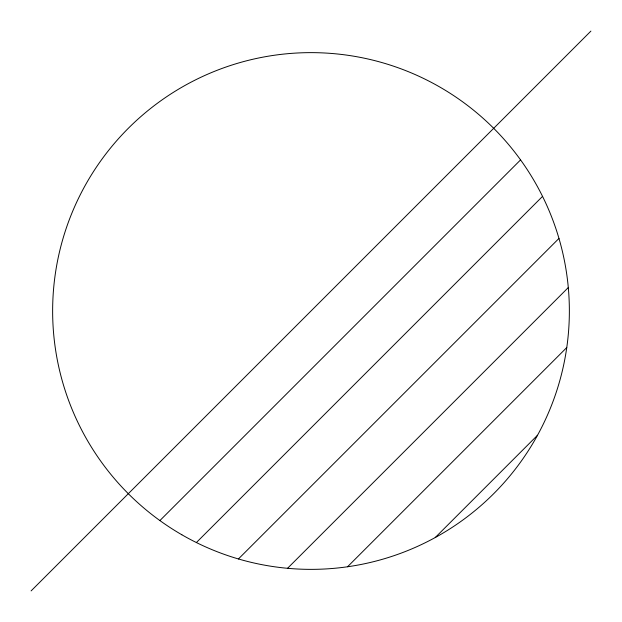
<?xml version="1.0" encoding="UTF-8"?>
<svg xmlns="http://www.w3.org/2000/svg" width="622" height="622" viewBox="0 0 622 622"><rect width="100%" height="100%" fill="white"/><g stroke="black" fill="none" stroke-linecap="round" stroke-linejoin="round"><path stroke-width="0.93" d="M31.1 590.9L590.9 31.1M159.893 520.567L520.567 159.893M196.373 542.547L542.547 196.381M238.42 558.96L558.96 238.428M287.551 568.298L568.298 287.551M347.542 566.766L566.766 347.542M435.237 537.532L537.525 435.244M181.818 534.749A258.363 258.363 0 0 0 569.363 311A258.363 258.363 0 0 0 181.818 87.251A258.363 258.363 0 0 0 181.818 534.749"/></g></svg>
